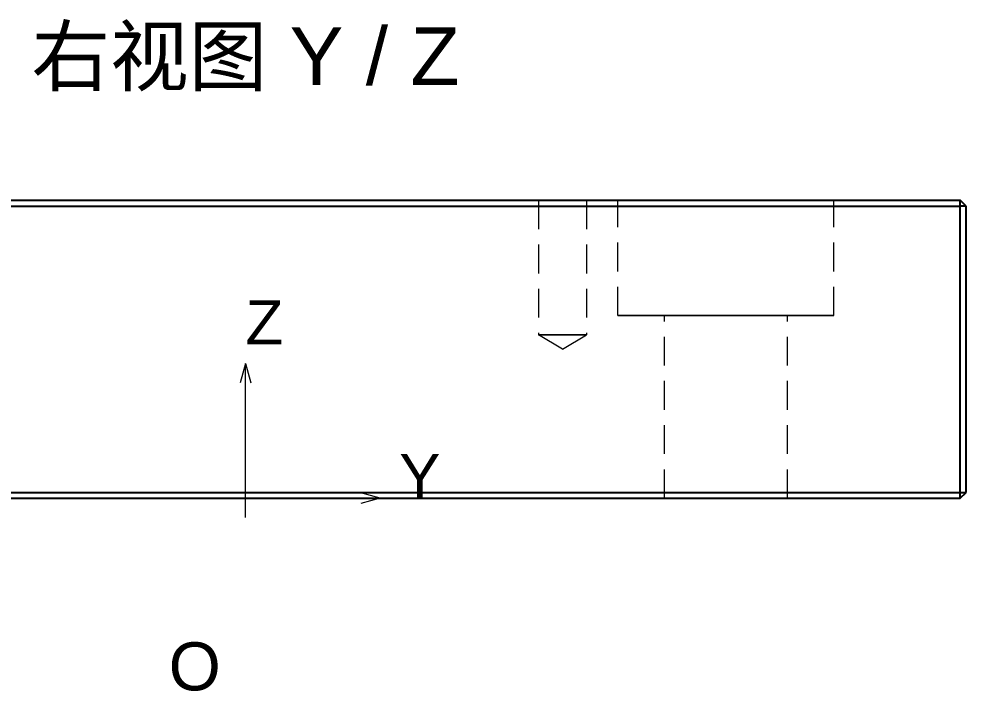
# Paper-space layout '01_三视图' of a CAD drawing. Header units: millimetres. Extents: x 8 to 412, y 8 to 289.
# Drawn here: x 36.21 to 85.5, y 172.21 to 207.19 of the extents above; entities that cross this region are included whole.
import ezdxf
from ezdxf.enums import TextEntityAlignment as Align

# ---------------------------------------------------------------- set-up
doc = ezdxf.new("R2010")
doc.units = ezdxf.units.MM
doc.linetypes.add('WP_HIDDEN', pattern=[2.3, 1.5, -0.8])
for name, color, linetype, lineweight in [('ANNOTATIONS', 7, 'CONTINUOUS', 18), ('HIDDEN', 7, 'WP_HIDDEN', 13), ('VISIBLE', 7, 'CONTINUOUS', 25)]:
    doc.layers.add(name, color=color, linetype=linetype, lineweight=lineweight)
doc.styles.add('CJK', font='Arial Unicode.ttf')

psp = doc.layouts.new('01_三视图')

# ---------------------------------------------------------------- linework, layer by layer
at = {"layer": 'ANNOTATIONS'}
for p, q in [((48, 189.25), (47.72, 188.25)), ((48, 182.25), (48, 189.25)), ((48, 189.25), (48.28, 188.25)), ((48, 181.25), (48, 183.25)), ((55, 182.25), (54, 182.53)), ((47, 182.25), (49, 182.25)), ((48, 182.25), (55, 182.25)), ((55, 182.25), (54, 181.97))]:
    psp.add_line(p, q, dxfattribs=at)
at = {"layer": 'HIDDEN'}
for points in [[(65.75, 197.75), (65.719, 197.75), (65.626, 197.75), (65.477, 197.75), (65.279, 197.75), (65.042, 197.75), (64.778, 197.75), (64.5, 197.75), (64.222, 197.75), (63.958, 197.75), (63.721, 197.75), (63.523, 197.75), (63.374, 197.75), (63.281, 197.75), (63.25, 197.75)], [(63.25, 197.75), (63.258, 197.75), (63.281, 197.75), (63.32, 197.75), (63.374, 197.75), (63.442, 197.75), (63.523, 197.75), (63.616, 197.75), (63.721, 197.75), (63.835, 197.75), (63.958, 197.75), (64.087, 197.75), (64.222, 197.75), (64.36, 197.75), (64.5, 197.75)], [(63.25, 197.75), (63.25, 190.75)], [(64.5, 197.75), (64.64, 197.75), (64.778, 197.75), (64.913, 197.75), (65.042, 197.75), (65.165, 197.75), (65.279, 197.75), (65.384, 197.75), (65.477, 197.75), (65.558, 197.75), (65.626, 197.75), (65.68, 197.75), (65.719, 197.75), (65.742, 197.75), (65.75, 197.75)], [(65.75, 197.75), (65.75, 190.75)], [(78.625, 197.75), (78.484, 197.75), (78.068, 197.75), (77.398, 197.75), (76.507, 197.75), (75.441, 197.75), (74.252, 197.75), (73, 197.75), (71.748, 197.75), (70.559, 197.75), (69.493, 197.75), (68.602, 197.75), (67.932, 197.75), (67.516, 197.75), (67.375, 197.75)], [(67.375, 197.75), (67.41, 197.75), (67.516, 197.75), (67.691, 197.75), (67.932, 197.75), (68.237, 197.75), (68.602, 197.75), (69.023, 197.75), (69.493, 197.75), (70.007, 197.75), (70.559, 197.75), (71.142, 197.75), (71.748, 197.75), (72.37, 197.75), (73, 197.75)], [(67.375, 191.75), (67.375, 197.75)], [(73, 197.75), (73.63, 197.75), (74.252, 197.75), (74.858, 197.75), (75.441, 197.75), (75.993, 197.75), (76.507, 197.75), (76.977, 197.75), (77.398, 197.75), (77.763, 197.75), (78.068, 197.75), (78.309, 197.75), (78.484, 197.75), (78.59, 197.75), (78.625, 197.75)], [(78.625, 191.75), (78.625, 197.75)], [(78.625, 191.75), (78.484, 191.75), (78.068, 191.75), (77.398, 191.75), (76.507, 191.75), (75.441, 191.75), (74.252, 191.75), (73, 191.75), (71.748, 191.75), (70.559, 191.75), (69.493, 191.75), (68.602, 191.75), (67.932, 191.75), (67.516, 191.75), (67.375, 191.75)], [(67.375, 191.75), (67.41, 191.75), (67.516, 191.75), (67.691, 191.75), (67.932, 191.75), (68.237, 191.75), (68.602, 191.75), (69.023, 191.75), (69.493, 191.75), (70.007, 191.75), (70.559, 191.75), (71.142, 191.75), (71.748, 191.75), (72.37, 191.75), (73, 191.75)], [(76.2, 191.75), (76.12, 191.75), (75.883, 191.75), (75.502, 191.75), (74.995, 191.75), (74.388, 191.75), (73.712, 191.75), (73, 191.75), (72.288, 191.75), (71.612, 191.75), (71.005, 191.75), (70.498, 191.75), (70.117, 191.75), (69.88, 191.75), (69.8, 191.75)], [(69.8, 191.75), (69.82, 191.75), (69.88, 191.75), (69.98, 191.75), (70.117, 191.75), (70.29, 191.75), (70.498, 191.75), (70.737, 191.75), (71.005, 191.75), (71.297, 191.75), (71.612, 191.75), (71.943, 191.75), (72.288, 191.75), (72.642, 191.75), (73, 191.75)], [(69.8, 182.25), (69.8, 191.75)], [(73, 191.75), (73.358, 191.75), (73.712, 191.75), (74.057, 191.75), (74.388, 191.75), (74.703, 191.75), (74.995, 191.75), (75.263, 191.75), (75.502, 191.75), (75.71, 191.75), (75.883, 191.75), (76.02, 191.75), (76.12, 191.75), (76.18, 191.75), (76.2, 191.75)], [(73, 191.75), (73.63, 191.75), (74.252, 191.75), (74.858, 191.75), (75.441, 191.75), (75.993, 191.75), (76.507, 191.75), (76.977, 191.75), (77.398, 191.75), (77.763, 191.75), (78.068, 191.75), (78.309, 191.75), (78.484, 191.75), (78.59, 191.75), (78.625, 191.75)], [(76.2, 182.25), (76.2, 191.75)], [(65.75, 190.75), (65.719, 190.75), (65.626, 190.75), (65.477, 190.75), (65.279, 190.75), (65.042, 190.75), (64.778, 190.75), (64.5, 190.75), (64.222, 190.75), (63.958, 190.75), (63.721, 190.75), (63.523, 190.75), (63.374, 190.75), (63.281, 190.75), (63.25, 190.75)], [(63.25, 190.75), (63.258, 190.75), (63.281, 190.75), (63.32, 190.75), (63.374, 190.75), (63.442, 190.75), (63.523, 190.75), (63.616, 190.75), (63.721, 190.75), (63.835, 190.75), (63.958, 190.75), (64.087, 190.75), (64.222, 190.75), (64.36, 190.75), (64.5, 190.75)], [(64.5, 189.999), (63.25, 190.75)], [(64.5, 190.75), (64.64, 190.75), (64.778, 190.75), (64.913, 190.75), (65.042, 190.75), (65.165, 190.75), (65.279, 190.75), (65.384, 190.75), (65.477, 190.75), (65.558, 190.75), (65.626, 190.75), (65.68, 190.75), (65.719, 190.75), (65.742, 190.75), (65.75, 190.75)], [(64.5, 189.999), (65.75, 190.75)], [(76.2, 182.25), (76.12, 182.25), (75.883, 182.25), (75.502, 182.25), (74.995, 182.25), (74.388, 182.25), (73.712, 182.25), (73, 182.25), (72.288, 182.25), (71.612, 182.25), (71.005, 182.25), (70.498, 182.25), (70.117, 182.25), (69.88, 182.25), (69.8, 182.25)], [(69.8, 182.25), (69.82, 182.25), (69.88, 182.25), (69.98, 182.25), (70.117, 182.25), (70.29, 182.25), (70.498, 182.25), (70.737, 182.25), (71.005, 182.25), (71.297, 182.25), (71.612, 182.25), (71.943, 182.25), (72.288, 182.25), (72.642, 182.25), (73, 182.25)], [(73, 182.25), (73.358, 182.25), (73.712, 182.25), (74.057, 182.25), (74.388, 182.25), (74.703, 182.25), (74.995, 182.25), (75.263, 182.25), (75.502, 182.25), (75.71, 182.25), (75.883, 182.25), (76.02, 182.25), (76.12, 182.25), (76.18, 182.25), (76.2, 182.25)]]:
    psp.add_lwpolyline(points, dxfattribs=at)
at = {"layer": 'VISIBLE'}
for points in [[(10.8, 197.75), (85.2, 197.75)], [(85.5, 197.45), (85.2, 197.75)], [(85.2, 197.45), (85.2, 197.75)], [(10.8, 197.45), (85.2, 197.45)], [(85.2, 182.55), (85.2, 197.45)], [(85.5, 197.45), (85.2, 197.45)], [(85.5, 182.55), (85.5, 197.45)], [(10.8, 182.55), (85.2, 182.55)], [(85.2, 182.25), (85.5, 182.55)], [(85.2, 182.25), (85.2, 182.55)], [(85.2, 182.55), (85.5, 182.55)], [(10.8, 182.25), (85.2, 182.25)]]:
    psp.add_lwpolyline(points, dxfattribs=at)

# ---------------------------------------------------------------- texts
at = {"layer": 'ANNOTATIONS', "style": 'CJK'}
psp.add_text('右视图 Y / Z', height=3, dxfattribs=at).set_placement((48, 203.75), align=Align.CENTER)
for s, height, p in [('Z', 2.3, (48, 190.25)), ('Y', 2.3, (56, 182.25)), ('O', 2.5, (44, 172.25))]:
    psp.add_text(s, height=height, dxfattribs=at).set_placement(p)

doc.saveas('drawing.dxf')
